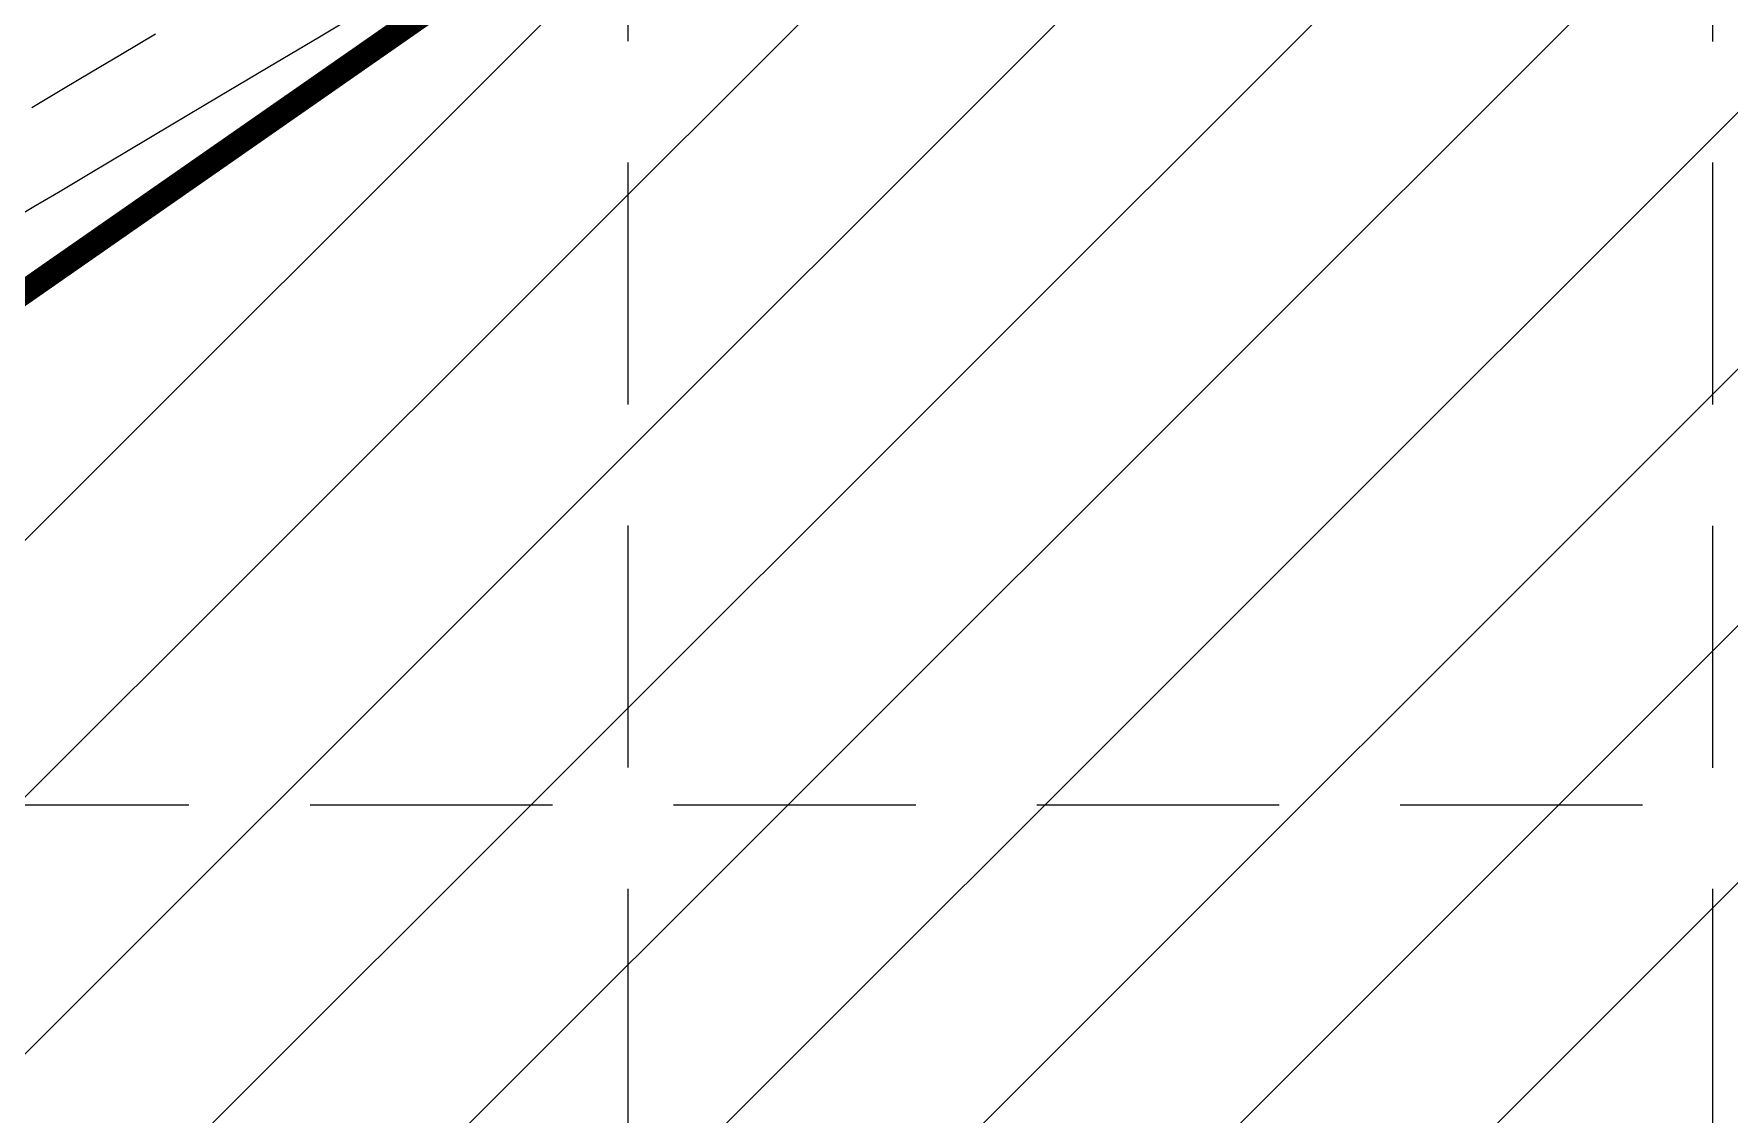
# Model space of a CAD drawing. Extents: x 2138193 to 2139991, y 332071 to 334944.
# Drawn here: x 2138753.3 to 2138823.2, y 332732.5 to 332777.1 of the extents above; entities that cross this region are included whole.
import ezdxf

# ---------------------------------------------------------------- set-up
doc = ezdxf.new("R2010")
doc.units = 0
doc.header["$LTSCALE"] = 100
doc.header["$MEASUREMENT"] = 0
doc.linetypes.add('DASHED', pattern=[0.75, 0.5, -0.25])
doc.linetypes.add('HIDDEN', pattern=[0.375, 0.25, -0.125])
doc.layers.add('CONTOURS', color=35, linetype='Continuous')
doc.layers.add('GRID', color=254, linetype='DASHED')

msp = doc.modelspace()

# ---------------------------------------------------------------- hatches: boundary and pattern name
at = {"layer": 'CONTOURS', "ltscale": 10}
h = msp.add_hatch(dxfattribs=at)
h.set_pattern_fill('ANSI31', color=5, scale=60, style=0)
h.set_pattern_definition([(45, (0, 0), (-5.303300858899106, 5.303300858899107), [])])
h.paths.add_polyline_path([(2138483.546160111, 332606.2740493599), (2138656.140052903, 332606.2740493599), (2138921.264482902, 332760.8706732228), (2139372.471049562, 332785.9219287917), (2139377.748317752, 332780.6479753673), (2139409.411939294, 332807.0177192923), (2139404.134671104, 332828.1135155923), (2139401.496037009, 332952.0512992817), (2139392.260811476, 332977.1025548506), (2139347.404019459, 332973.1470955816), (2139339.488117175, 332969.1916305132), (2139182.489332715, 332936.2294564062), (2139043.960999322, 332917.7706368185), (2138914.667891463, 332903.2672764998), (2138844.744069344, 332879.534509287), (2138820.996350087, 332862.3941780554), (2138795.929319984, 332796.4698240421), (2138748.301847437, 332763.2789477164)])

# ---------------------------------------------------------------- linework, layer by layer
at = {"layer": 'CONTOURS', "color": 5, "ltscale": 10, "const_width": 1}
msp.add_lwpolyline([(2138656.140052903, 332606.2740493598), (2138921.264482902, 332760.8706732228), (2139372.471049562, 332785.9219287917), (2139377.748317752, 332780.6479753673), (2139409.411939294, 332807.0177192923), (2139404.134671104, 332828.1135155923), (2139401.496037009, 332952.0512992817), (2139392.260811476, 332977.1025548506), (2139347.404019459, 332973.1470955816), (2139339.488117175, 332969.1916305132), (2139182.489332715, 332936.2294564062), (2139043.960999322, 332917.7706368185), (2138914.667891463, 332903.2672764998), (2138844.744069344, 332879.534509287), (2138820.996350087, 332862.3941780554), (2138795.929319984, 332796.4698240421), (2138748.301847437, 332763.2789477164), (2138483.546160112, 332606.27404936)], dxfattribs=at)
at = {"layer": 'CONTOURS', "extrusion": (0.5120574928825002, -0.8589511767166328, 0), "elevation": 809331.4683634151}
msp.add_lwpolyline([(2007495.705576969, 544), (2007498.19252216, 544)], dxfattribs=at)
at = {"layer": 'CONTOURS', "extrusion": (0.5106251431996308, -0.8598034444757455, 0), "elevation": 805980.8410365572}
msp.add_lwpolyline([(2008834.434302476, 545), (2008836.102758883, 545)], dxfattribs=at)
at = {"layer": 'CONTOURS', "extrusion": (0.5118581968454944, -0.8590699542657042, 0), "elevation": 808865.6945300748}
msp.add_lwpolyline([(2007680.95569081, 544), (2007683.421709119, 544)], dxfattribs=at)
at = {"layer": 'CONTOURS', "extrusion": (-0.5106790254842051, 0.8597714422627113, 0), "elevation": -806106.7317186971}
msp.add_lwpolyline([(-2008782.512650996, 545), (-2008783.920095725, 545)], dxfattribs=at)
at = {"layer": 'CONTOURS', "extrusion": (-0.5116876678152363, 0.8591715373578227, 0), "elevation": -808467.1689744082}
msp.add_lwpolyline([(-2007839.08038209, 544), (-2007841.469917804, 544)], dxfattribs=at)
at = {"layer": 'CONTOURS', "extrusion": (-0.5105262989267861, 0.8598621390107357, 0), "elevation": -805749.9052728195}
msp.add_lwpolyline([(-2008924.314479645, 545), (-2008925.667168273, 545)], dxfattribs=at)
at = {"layer": 'CONTOURS', "extrusion": (0.5101523852031015, -0.860084033029091, 0), "elevation": 804876.3548725075}
msp.add_lwpolyline([(2009272.942462204, 545), (2009274.462218096, 545)], dxfattribs=at)
at = {"layer": 'CONTOURS', "elevation": 544}
for points in [[(2138758.929875685, 332773.3611261962), (2138760.869656699, 332774.5159179316)], [(2138755.581149431, 332771.3686493633), (2138757.15111363, 332772.3025871756)], [(2138754.267761989, 332770.5876612528), (2138755.581149431, 332771.3686493633)]]:
    msp.add_lwpolyline(points, dxfattribs=at)
at = {"layer": 'CONTOURS', "extrusion": (0.5113954191159754, -0.8593455214913241, 0), "elevation": 807784.221776399}
msp.add_lwpolyline([(2008109.610518798, 544), (2008111.68042201, 544)], dxfattribs=at)
at = {"layer": 'CONTOURS', "extrusion": (0.5109023352061434, -0.8596387635983557, 0), "elevation": 806632.0532926879}
msp.add_lwpolyline([(2008568.170917859, 544), (2008569.344703678, 544)], dxfattribs=at)
at = {"layer": 'CONTOURS', "extrusion": (-0.5105665952238337, 0.8598382125967314, 0), "elevation": -805847.6176706469}
msp.add_lwpolyline([(-2008881.760350558, 544), (-2008883.018923211, 544)], dxfattribs=at)
at = {"layer": 'GRID', "color": 252, "linetype": 'HIDDEN', "lineweight": 0, "ltscale": 0.4}
for p, q in [((2138822.562996021, 332296.8050472017), (2138822.562996021, 334897.5322012084)), ((2138777.743069245, 332296.8120938315), (2138778.016283637, 334895.673641648)), ((2138239.658925912, 332745.27101566), (2139943.532361615, 332745.27101566))]:
    msp.add_line(p, q, dxfattribs=at)

doc.saveas('drawing.dxf')
